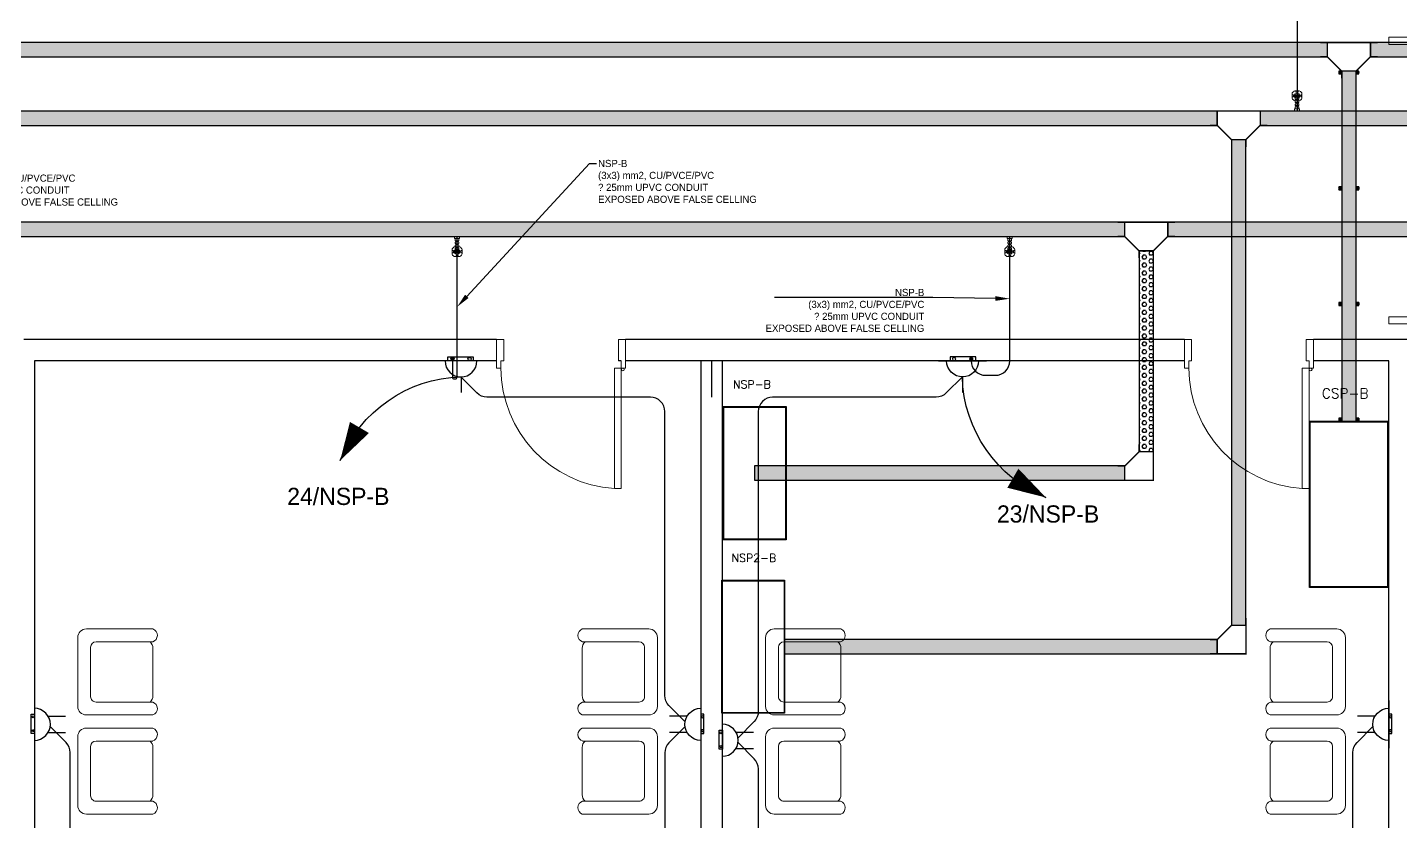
# Model space of a CAD drawing. Extents: x -1451 to 148, y -12854 to 856.
# Drawn here: x 55.83 to 65.41, y 352.51 to 358.05 of the extents above; entities that cross this region are included whole.
import ezdxf
from ezdxf import colors
from ezdxf.entities.mleader import LeaderData, LeaderLine
from ezdxf.enums import TextEntityAlignment as Align
from ezdxf.math import Vec2, Vec3

# ---------------------------------------------------------------- set-up
doc = ezdxf.new("R2010")
doc.units = 0
doc.header["$LTSCALE"] = 0.15
doc.linetypes.add('CONTINOUS', pattern=[0])
doc.layers.get('0').update_dxf_attribs({"color": 252})
for name, color, linetype in [('0 BDH', 252, 'Continuous'), ('0 NORMAL WIRING', 252, 'Continuous'), ('0 sockets', 252, 'Continuous'), ('0 TEXTT', 4, 'Continuous'), ('0 TRATS', 252, 'Continuous'), ('0 WIRING 3', 4, 'Continuous'), ('AUTOINCR', 7, 'Continuous'), ('CIRCUIT_PRO_LAYER', 7, 'Continuous'), ('CPTOOLS-TRAY', 1, 'Continuous'), ('E-SOCK', 2, 'Continuous'), ('sarray', 7, 'Continuous'), ('TEXT', 3, 'Continuous')]:
    doc.layers.add(name, color=color, linetype=linetype)
for name, color, linetype, lineweight in [('0 LEGEND', 140, 'Continuous', 0), ('DOOR', 252, 'Continuous', 20), ('EL-PULL BOX-50', 3, 'Continuous', 0), ('FUR', 252, 'Continuous', 9), ('TMG-LC-ACCEORISE', 1, 'Continuous', 0), ('wall', 252, 'Continuous', 30)]:
    doc.layers.add(name, color=color, linetype=linetype, lineweight=lineweight)
doc.styles.add('ROMAND', font='ROMAND.SHX')

# ---------------------------------------------------------------- blocks, each defined once
blk = doc.blocks.new('ARCH')
at = {"layer": 'DOOR'}
for points in [[(65.525, 357.9536), (65.525, 357.9836), (65.325, 357.9836), (65.325, 357.9336), (65.475, 357.9336), (65.475, 357.9536)], [(65.525, 356.0136), (65.525, 355.9836), (65.325, 355.9836), (65.325, 356.0336), (65.475, 356.0336), (65.475, 356.0136)], [(59.13, 355.675), (59.1, 355.675), (59.1, 355.875), (59.15, 355.875), (59.15, 355.725), (59.13, 355.725)], [(59.97, 355.675), (60, 355.675), (60, 355.875), (59.95, 355.875), (59.95, 355.725), (59.97, 355.725)], [(63.93, 355.675), (63.9, 355.675), (63.9, 355.875), (63.95, 355.875), (63.95, 355.725), (63.93, 355.725)], [(64.77, 355.675), (64.8, 355.675), (64.8, 355.875), (64.75, 355.875), (64.75, 355.725), (64.77, 355.725)], [(59.97, 355.675), (59.97, 354.835), (59.9217, 354.835), (59.9217, 355.675)], [(64.77, 355.675), (64.77, 354.835), (64.7217, 354.835), (64.7217, 355.675)]]:
    blk.add_lwpolyline(points, close=True, dxfattribs=at)
for centre in [(59.98, 355.665), (64.78, 355.665)]:
    blk.add_circle(centre, 0.01, dxfattribs=at)
for centre in [(59.9749, 355.6783), (64.7749, 355.6783)]:
    blk.add_arc(centre, 0.8449, 180.22177, 266.38894, dxfattribs=at)
at = {"layer": 'FUR'}
for p, q in [((56.7024, 353.855), (56.2374, 353.855)), ((59.6976, 353.855), (60.1626, 353.855)), ((61.5024, 353.855), (61.0374, 353.855)), ((64.4976, 353.855), (64.9626, 353.855)), ((56.1774, 353.795), (56.1774, 353.315)), ((56.7003, 353.765), (56.3049, 353.765)), ((59.6997, 353.765), (60.0951, 353.765)), ((60.2226, 353.795), (60.2226, 353.315)), ((60.9774, 353.795), (60.9774, 353.315)), ((61.5003, 353.765), (61.1049, 353.765)), ((64.4997, 353.765), (64.8951, 353.765)), ((65.0226, 353.795), (65.0226, 353.315)), ((56.2674, 353.7275), (56.2674, 353.3825)), ((56.7024, 353.39), (56.7024, 353.72)), ((59.6976, 353.39), (59.6976, 353.72)), ((60.1326, 353.7275), (60.1326, 353.3825)), ((61.0674, 353.7275), (61.0674, 353.3825)), ((61.5024, 353.39), (61.5024, 353.72)), ((64.4976, 353.39), (64.4976, 353.72)), ((64.9326, 353.7275), (64.9326, 353.3825)), ((56.3049, 353.345), (56.7003, 353.345)), ((60.0951, 353.345), (59.6997, 353.345)), ((61.1049, 353.345), (61.5003, 353.345)), ((64.8951, 353.345), (64.4997, 353.345)), ((56.2374, 353.255), (56.7024, 353.255)), ((56.7024, 353.1632), (56.2374, 353.1632)), ((60.1626, 353.255), (59.6976, 353.255)), ((59.6976, 353.1632), (60.1626, 353.1632)), ((61.0374, 353.255), (61.5024, 353.255)), ((61.5024, 353.1632), (61.0374, 353.1632)), ((64.9626, 353.255), (64.4976, 353.255)), ((64.4976, 353.1632), (64.9626, 353.1632)), ((56.1774, 353.1032), (56.1774, 352.6232)), ((56.7003, 353.0732), (56.3049, 353.0732)), ((59.6997, 353.0732), (60.0951, 353.0732)), ((60.2226, 353.1032), (60.2226, 352.6232)), ((60.9774, 353.1032), (60.9774, 352.6232)), ((61.5003, 353.0732), (61.1049, 353.0732)), ((64.4997, 353.0732), (64.8951, 353.0732)), ((65.0226, 353.1032), (65.0226, 352.6232)), ((56.2674, 353.0357), (56.2674, 352.6907)), ((56.7024, 352.6982), (56.7024, 353.0282)), ((59.6976, 352.6982), (59.6976, 353.0282)), ((60.1326, 353.0357), (60.1326, 352.6907)), ((61.0674, 353.0357), (61.0674, 352.6907)), ((61.5024, 352.6982), (61.5024, 353.0282)), ((64.4976, 352.6982), (64.4976, 353.0282)), ((64.9326, 353.0357), (64.9326, 352.6907)), ((56.3049, 352.6532), (56.7003, 352.6532)), ((60.0951, 352.6532), (59.6997, 352.6532)), ((61.1049, 352.6532), (61.5003, 352.6532)), ((64.8951, 352.6532), (64.4997, 352.6532)), ((56.2374, 352.5632), (56.7024, 352.5632)), ((60.1626, 352.5632), (59.6976, 352.5632)), ((61.0374, 352.5632), (61.5024, 352.5632)), ((64.9626, 352.5632), (64.4976, 352.5632))]:
    blk.add_line(p, q, dxfattribs=at)
for centre, major_axis, start_param, end_param in [((56.2374, 353.795), (0.0424, 0.0424), 0.785398, 2.356194), ((56.6848, 353.8104), (-0.0339, 0.0339), 2.685296, 5.122584), ((61.0374, 353.795), (0.0424, 0.0424), 0.785398, 2.356194), ((61.4848, 353.8104), (-0.0339, 0.0339), 2.685296, 5.122584), ((56.3049, 353.7275), (-0.0265, 0.0265), -0.785398, 0.785398), ((56.6424, 353.72), (-0.0424, 0.0424), 3.926991, 4.775053), ((61.1049, 353.7275), (-0.0265, 0.0265), -0.785398, 0.785398), ((61.4424, 353.72), (-0.0424, 0.0424), 3.926991, 4.775053), ((56.3049, 353.3825), (0.0265, 0.0265), 2.356194, 3.926991), ((56.6424, 353.39), (0.0424, 0.0424), 4.649725, 5.497787), ((61.1049, 353.3825), (0.0265, 0.0265), 2.356194, 3.926991), ((61.4424, 353.39), (0.0424, 0.0424), 4.649725, 5.497787), ((56.2374, 353.315), (-0.0424, 0.0424), 0.785398, 2.356194), ((56.6848, 353.2996), (0.0339, 0.0339), 4.302194, 6.739482), ((61.0374, 353.315), (-0.0424, 0.0424), 0.785398, 2.356194), ((61.4848, 353.2996), (0.0339, 0.0339), 4.302194, 6.739482), ((56.2374, 353.1032), (0.0424, 0.0424), 0.785398, 2.356194), ((56.6848, 353.1186), (-0.0339, 0.0339), 2.685296, 5.122584), ((61.0374, 353.1032), (0.0424, 0.0424), 0.785398, 2.356194), ((61.4848, 353.1186), (-0.0339, 0.0339), 2.685296, 5.122584), ((56.3049, 353.0357), (-0.0265, 0.0265), -0.785398, 0.785398), ((56.6424, 353.0282), (-0.0424, 0.0424), 3.926991, 4.775053), ((61.1049, 353.0357), (-0.0265, 0.0265), -0.785398, 0.785398), ((61.4424, 353.0282), (-0.0424, 0.0424), 3.926991, 4.775053), ((56.3049, 352.6907), (0.0265, 0.0265), 2.356194, 3.926991), ((56.6424, 352.6982), (0.0424, 0.0424), 4.649725, 5.497787), ((61.1049, 352.6907), (0.0265, 0.0265), 2.356194, 3.926991), ((61.4424, 352.6982), (0.0424, 0.0424), 4.649725, 5.497787), ((56.2374, 352.6232), (-0.0424, 0.0424), 0.785398, 2.356194), ((56.6848, 352.6078), (0.0339, 0.0339), 4.302194, 6.739482), ((61.0374, 352.6232), (-0.0424, 0.0424), 0.785398, 2.356194), ((61.4848, 352.6078), (0.0339, 0.0339), 4.302194, 6.739482)]:
    blk.add_ellipse(centre, major_axis=major_axis, ratio=1, start_param=start_param, end_param=end_param, dxfattribs=at)
at = {"layer": 'FUR', "extrusion": (0, 0, -1)}
for centre, major_axis, start_param, end_param in [((59.7152, 353.8104), (0.0339, 0.0339), 2.685296, 5.122584), ((60.1626, 353.795), (-0.0424, 0.0424), 0.785398, 2.356194), ((64.5152, 353.8104), (0.0339, 0.0339), 2.685296, 5.122584), ((64.9626, 353.795), (-0.0424, 0.0424), 0.785398, 2.356194), ((59.7576, 353.72), (0.0424, 0.0424), 3.926991, 4.775053), ((60.0951, 353.7275), (0.0265, 0.0265), -0.785398, 0.785398), ((64.5576, 353.72), (0.0424, 0.0424), 3.926991, 4.775053), ((64.8951, 353.7275), (0.0265, 0.0265), -0.785398, 0.785398), ((59.7576, 353.39), (-0.0424, 0.0424), 4.649725, 5.497787), ((60.0951, 353.3825), (-0.0265, 0.0265), 2.356194, 3.926991), ((64.5576, 353.39), (-0.0424, 0.0424), 4.649725, 5.497787), ((64.8951, 353.3825), (-0.0265, 0.0265), 2.356194, 3.926991), ((59.7152, 353.2996), (-0.0339, 0.0339), 4.302194, 6.739482), ((60.1626, 353.315), (0.0424, 0.0424), 0.785398, 2.356194), ((64.5152, 353.2996), (-0.0339, 0.0339), 4.302194, 6.739482), ((64.9626, 353.315), (0.0424, 0.0424), 0.785398, 2.356194), ((59.7152, 353.1186), (0.0339, 0.0339), 2.685296, 5.122584), ((60.1626, 353.1032), (-0.0424, 0.0424), 0.785398, 2.356194), ((64.5152, 353.1186), (0.0339, 0.0339), 2.685296, 5.122584), ((64.9626, 353.1032), (-0.0424, 0.0424), 0.785398, 2.356194), ((59.7576, 353.0282), (0.0424, 0.0424), 3.926991, 4.775053), ((60.0951, 353.0357), (0.0265, 0.0265), -0.785398, 0.785398), ((64.5576, 353.0282), (0.0424, 0.0424), 3.926991, 4.775053), ((64.8951, 353.0357), (0.0265, 0.0265), -0.785398, 0.785398), ((59.7576, 352.6982), (-0.0424, 0.0424), 4.649725, 5.497787), ((60.0951, 352.6907), (-0.0265, 0.0265), 2.356194, 3.926991), ((64.5576, 352.6982), (-0.0424, 0.0424), 4.649725, 5.497787), ((64.8951, 352.6907), (-0.0265, 0.0265), 2.356194, 3.926991), ((59.7152, 352.6078), (-0.0339, 0.0339), 4.302194, 6.739482), ((60.1626, 352.6232), (0.0424, 0.0424), 0.785398, 2.356194), ((64.5152, 352.6078), (-0.0339, 0.0339), 4.302194, 6.739482), ((64.9626, 352.6232), (0.0424, 0.0424), 0.785398, 2.356194)]:
    blk.add_ellipse(centre, major_axis=major_axis, ratio=1, start_param=start_param, end_param=end_param, dxfattribs=at)
at = {"layer": 'wall'}
for p, q in [((59.1, 355.875), (55.8, 355.875)), ((63.9, 355.875), (60, 355.875)), ((65.325, 355.875), (64.8, 355.875)), ((72.2502, 355.875), (65.325, 355.875)), ((59.1, 355.725), (55.875, 355.725)), ((55.875, 355.725), (55.875, 348.675)), ((59.97, 355.725), (59.95, 355.725)), ((60.525, 355.725), (60, 355.725)), ((60.525, 355.725), (60.525, 348.675)), ((60.675, 355.725), (60.675, 348.675)), ((63.9, 355.725), (60.675, 355.725)), ((65.325, 355.725), (64.8, 355.725)), ((65.325, 348.675), (65.325, 355.725)), ((55.875, 355.125), (55.875, 348.675))]:
    blk.add_line(p, q, dxfattribs=at)
blk = doc.blocks.new('s')
at = {"layer": '0 BDH', "linetype": 'ByBlock'}
h = blk.add_hatch(dxfattribs=at)
h.set_pattern_fill('ANGLE', color=2)
h.set_pattern_definition([(0, (-147.759, -393.318), (0, 6.985), [5.08, -1.905]), (90, (-147.759, -393.318), (-6.985, 4e-16), [5.08, -1.905])])
h.paths.add_polyline_path([(0.073, 0.002, 1), (0.054, 0.002, 1)])
at = {"layer": '0 BDH', "color": 6, "linetype": 'ByBlock'}
blk.add_lwpolyline([(-0.089, 0.015), (0.089, 0.015), (0.089, -0.015), (-0.089, -0.015)], close=True, dxfattribs=at)
for centre in [(-0.064, 0.002), (0.064, 0.002)]:
    blk.add_circle(centre, 0.00918, dxfattribs=at)
blk = doc.blocks.new('*U277')
at = {"layer": 'E-SOCK'}
for p, q in [((-0.077, -0.021), (-0.077, 0.142)), ((0.077, -0.021), (0.077, 0.142)), ((-0.223, -0.149), (0.223, -0.149))]:
    blk.add_line(p, q, dxfattribs=at)
blk.add_arc((0, -0.149), 0.149, 0, 180, dxfattribs=at)
at = {"layer": '0 BDH', "color": 6, "linetype": 'ByBlock'}
blk.add_blockref('s', (-0.005, -0.163), dxfattribs=at)
blk = doc.blocks.new('*U293')
at = {"linetype": 'ByBlock'}
h = blk.add_hatch(dxfattribs=at)
h.set_pattern_fill('ANGLE', color=2)
h.set_pattern_definition([(0, (-301.6926, 2.516), (0, 6.985), [5.08, -1.905]), (90, (-301.6926, 2.516), (-6.985, 4e-16), [5.08, -1.905])])
h.paths.add_polyline_path([(87, -25, 1), (127, -25, 1)])
at = {"color": 6, "linetype": 'ByBlock'}
blk.add_lwpolyline([(-154, 0), (164, 0), (164, -52), (-154, -52)], close=True, dxfattribs=at)
for centre in [(-107, -25), (107, -25)]:
    blk.add_circle(centre, 20.1, dxfattribs=at)
at = {"layer": 'E-SOCK'}
for p, q in [((0, 200), (0, 395)), ((-300, 0), (300, 0))]:
    blk.add_line(p, q, dxfattribs=at)
blk.add_arc((0, 0), 200, 0, 180, dxfattribs=at)
blk = doc.blocks.new('*U64')
at = {"transparency": 33554687}
blk.add_line((-558.4, 70.7), (-626.2, 129.6), dxfattribs=at)
blk.add_lwpolyline([(-626.2, 129.6, 0, 96, 0), (-492.9, 30.1, 96, 96, 0)], format="xyseb", dxfattribs=at)
at = {"ltscale": 0.2, "transparency": 33554687}
blk.add_arc((-214.3, 542.2), 583, 225.05092, 291.56782, dxfattribs=at)
blk = doc.blocks.new('N')
at = {"layer": 'TEXT', "transparency": 33554687, "xscale": -0.0016, "yscale": 0.0016, "zscale": 0.0016, "rotation": 68.01807446485657}
blk.add_blockref('*U64', (0, 0), dxfattribs=at)
blk = doc.blocks.new('PANELS')
at = {"layer": '0 BDH', "color": 3, "linetype": 'ByBlock'}
for points in [[(-0.549, 1.161), (0.549, 1.161), (0.549, -1.161), (-0.549, -1.161)], [(-0.539, 1.151), (0.539, 1.151), (0.539, -1.151), (-0.539, -1.151)]]:
    blk.add_lwpolyline(points, close=True, dxfattribs=at)
at = {"layer": '0 BDH', "color": 6, "linetype": 'ByBlock', "style": 'ROMAND'}
blk.add_attdef('NSP-B', (-0.377, 1.479), '', height=0.14, dxfattribs=at)
blk = doc.blocks.new('*U198')
at = {"color": 0, "const_width": 0.01}
for points in [[(-0.05, 0.15), (-0.05, 0.2)], [(0.05, 0.15), (0.05, 0.2)], [(-0.15, 0.05), (-0.2, 0.05)], [(0.2, 0.05), (0.15, 0.05)], [(-0.15, -0.05), (-0.2, -0.05)], [(0.2, -0.05), (0.15, -0.05)]]:
    blk.add_lwpolyline(points, dxfattribs=at)
at = {"layer": 'CIRCUIT_PRO_LAYER', "color": 0, "const_width": 0.01}
blk.add_lwpolyline([(-0.15, -0.05), (-0.15, 0.05), (-0.05, 0.15), (0.05, 0.15), (0.15, 0.05), (0.15, -0.05)], close=True, dxfattribs=at)
blk = doc.blocks.new('*U204')
at = {"layer": 'CPTOOLS-TRAY'}
h = blk.add_hatch(dxfattribs=at)
h.set_pattern_fill('HEX', color=0, scale=0.005)
h.paths.add_polyline_path([(0.05, 29.2286), (-0.05, 29.2286), (-0.05, 0), (0.05, 0)])
at = {"layer": 'CPTOOLS-TRAY', "color": 0}
blk.add_lwpolyline([(0.05, 29.2286), (-0.05, 29.2286), (-0.05, 0), (0.05, 0)], close=True, dxfattribs=at)
blk = doc.blocks.new('*U205')
at = {"layer": 'CPTOOLS-TRAY'}
h = blk.add_hatch(dxfattribs=at)
h.set_pattern_fill('HEX', color=0, scale=0.005)
h.paths.add_polyline_path([(0.05, 2.4424), (-0.05, 2.4424), (-0.05, 0), (0.05, 0)])
at = {"layer": 'CPTOOLS-TRAY', "color": 0}
blk.add_lwpolyline([(0.05, 2.4424), (-0.05, 2.4424), (-0.05, 0), (0.05, 0)], close=True, dxfattribs=at)
blk = doc.blocks.new('*U211')
at = {"layer": 'CPTOOLS-TRAY'}
h = blk.add_hatch(dxfattribs=at)
h.set_pattern_fill('HEX', color=0, scale=0.005)
h.paths.add_polyline_path([(0.05, 20.6256), (-0.05, 20.6256), (-0.05, 0), (0.05, 0)])
at = {"layer": 'CPTOOLS-TRAY', "color": 0}
blk.add_lwpolyline([(0.05, 20.6256), (-0.05, 20.6256), (-0.05, 0), (0.05, 0)], close=True, dxfattribs=at)
blk = doc.blocks.new('K7X7X1U5B4')
at = {"layer": '0 TRATS', "color": 0, "linetype": 'ByBlock'}
for name, p, rotation in [('*U198', (65.0472, 357.8975), 180), ('*U211', (44.2716, 357.8975), 270), ('*U204', (94.4258, 357.8975), 90), ('*U205', (65.0472, 357.7475), 180)]:
    blk.add_blockref(name, p, dxfattribs=dict(at, rotation=rotation))
blk = doc.blocks.new('SUPPORT')
at = {"layer": 'CIRCUIT_PRO_LAYER'}
h = blk.add_hatch(dxfattribs=at)
h.set_pattern_fill('ANSI31', color=6, scale=0.0066667)
h.paths.add_polyline_path([(0.5, -0.5), (0.5, 0.5), (-0.5, 0.5), (-0.5, -0.5)])
at = {"layer": 'CIRCUIT_PRO_LAYER', "color": 6}
blk.add_lwpolyline([(-0.5, -0.5), (0.5, -0.5), (0.5, 0.5), (-0.5, 0.5)], close=True, dxfattribs=at)
blk = doc.blocks.new('*U215')
at = {"layer": '0 TRATS', "color": 6, "linetype": 'ByBlock', "xscale": 0.02, "yscale": 0.02, "zscale": 0.02}
blk.add_blockref('SUPPORT', (0, 0), dxfattribs=at)
blk = doc.blocks.new('*U216')
at = {"layer": 'sarray', "color": 0, "linetype": 'ByBlock', "lineweight": -2, "transparency": 16777216}
for p in [(0, 0.12), (0.8075, 0.12), (1.6149, 0.12), (2.4224, 0.12), (0, 0), (0.8075, 0), (1.6149, 0), (2.4224, 0)]:
    blk.add_blockref('*U215', p, dxfattribs=at)
blk = doc.blocks.new('*U199')
at = {"color": 0, "const_width": 0.01}
for points in [[(-0.05, 0.15), (-0.05, 0.2)], [(0.05, 0.15), (0.05, 0.2)], [(0.2, 0.05), (0.15, 0.05)], [(0.2, -0.05), (0.15, -0.05)]]:
    blk.add_lwpolyline(points, dxfattribs=at)
at = {"layer": 'CIRCUIT_PRO_LAYER', "color": 0, "const_width": 0.01}
blk.add_lwpolyline([(-0.05, -0.05), (-0.05, 0.15), (0.05, 0.15), (0.15, 0.05), (0.15, -0.05)], close=True, dxfattribs=at)
blk = doc.blocks.new('*U238')
at = {"layer": 'CPTOOLS-TRAY'}
h = blk.add_hatch(dxfattribs=at)
h.set_pattern_fill('HEX', color=0, scale=0.005)
h.paths.add_polyline_path([(0.05, 29.9973), (-0.05, 29.9973), (-0.05, 0), (0.05, 0)])
at = {"layer": 'CPTOOLS-TRAY', "color": 0}
blk.add_lwpolyline([(0.05, 29.9973), (-0.05, 29.9973), (-0.05, 0), (0.05, 0)], close=True, dxfattribs=at)
blk = doc.blocks.new('*U245')
at = {"layer": 'CPTOOLS-TRAY'}
h = blk.add_hatch(dxfattribs=at)
h.set_pattern_fill('HEX', color=0, scale=0.005)
h.paths.add_polyline_path([(0.05, 19.073), (-0.05, 19.073), (-0.05, 0), (0.05, 0)])
at = {"layer": 'CPTOOLS-TRAY', "color": 0}
blk.add_lwpolyline([(0.05, 19.073), (-0.05, 19.073), (-0.05, 0), (0.05, 0)], close=True, dxfattribs=at)
blk = doc.blocks.new('*U246')
at = {"layer": 'CPTOOLS-TRAY'}
h = blk.add_hatch(dxfattribs=at)
h.set_pattern_fill('HEX', color=0, scale=0.005)
h.paths.add_polyline_path([(0.05, 3.3877), (-0.05, 3.3877), (-0.05, 0), (0.05, 0)])
at = {"layer": 'CPTOOLS-TRAY', "color": 0}
blk.add_lwpolyline([(0.05, 3.3877), (-0.05, 3.3877), (-0.05, 0), (0.05, 0)], close=True, dxfattribs=at)
blk = doc.blocks.new('*U247')
at = {"layer": 'CPTOOLS-TRAY'}
h = blk.add_hatch(dxfattribs=at)
h.set_pattern_fill('HEX', color=0, scale=0.005)
h.paths.add_polyline_path([(0.05, 3.0185), (-0.05, 3.0185), (-0.05, 0), (0.05, 0)])
at = {"layer": 'CPTOOLS-TRAY', "color": 0}
blk.add_lwpolyline([(0.05, 3.0185), (-0.05, 3.0185), (-0.05, 0), (0.05, 0)], close=True, dxfattribs=at)
blk = doc.blocks.new('C5A2A8X4T8')
at = {"layer": '0 TRATS', "color": 0, "linetype": 'ByBlock'}
for name, p, rotation in [('*U198', (64.2785, 357.4188), 180), ('*U245', (45.0555, 357.4188), 270), ('*U238', (94.4258, 357.4188), 90), ('*U246', (64.2785, 357.2688), 180), ('*U199', (64.2785, 353.7311), 89.99999999999899), ('*U247', (64.1285, 353.7311), 89.99999999999893)]:
    blk.add_blockref(name, p, dxfattribs=dict(at, rotation=rotation))
blk = doc.blocks.new('*U257')
at = {"layer": 'CPTOOLS-TRAY'}
h = blk.add_hatch(dxfattribs=at)
h.set_pattern_fill('HEX', color=0, scale=0.005)
h.paths.add_polyline_path([(0.05, 30.6426), (-0.05, 30.6426), (-0.05, 0), (0.05, 0)])
at = {"layer": 'CPTOOLS-TRAY', "color": 0}
blk.add_lwpolyline([(0.05, 30.6426), (-0.05, 30.6426), (-0.05, 0), (0.05, 0)], close=True, dxfattribs=at)
blk = doc.blocks.new('*U265')
at = {"layer": 'CPTOOLS-TRAY'}
h = blk.add_hatch(dxfattribs=at)
h.set_pattern_fill('HEX', color=0, scale=0.005)
h.paths.add_polyline_path([(0.05, 18.0354), (-0.05, 18.0354), (-0.05, 0), (0.05, 0)])
at = {"layer": 'CPTOOLS-TRAY', "color": 0}
blk.add_lwpolyline([(0.05, 18.0354), (-0.05, 18.0354), (-0.05, 0), (0.05, 0)], close=True, dxfattribs=at)
blk = doc.blocks.new('*U266')
at = {"layer": 'CPTOOLS-TRAY'}
h = blk.add_hatch(dxfattribs=at)
h.set_pattern_fill('HEX', color=0, scale=0.005)
h.paths.add_polyline_path([(0.05, 1.4015), (-0.05, 1.4015), (-0.05, 0), (0.05, 0)])
at = {"layer": 'CPTOOLS-TRAY', "color": 0}
blk.add_lwpolyline([(0.05, 1.4015), (-0.05, 1.4015), (-0.05, 0), (0.05, 0)], close=True, dxfattribs=at)
blk = doc.blocks.new('*U267')
at = {"layer": 'CPTOOLS-TRAY'}
h = blk.add_hatch(dxfattribs=at)
h.set_pattern_fill('HEX', color=0, scale=0.005)
h.paths.add_polyline_path([(0.05, 2.5826), (-0.05, 2.5826), (-0.05, 0), (0.05, 0)])
at = {"layer": 'CPTOOLS-TRAY', "color": 0}
blk.add_lwpolyline([(0.05, 2.5826), (-0.05, 2.5826), (-0.05, 0), (0.05, 0)], close=True, dxfattribs=at)
blk = doc.blocks.new('W2J0O4G0K3')
at = {"layer": '0 TRATS', "color": 0, "linetype": 'ByBlock'}
for name, p, rotation in [('*U265', (45.4477, 356.6437), 270), ('*U198', (63.6331, 356.6437), 180), ('*U257', (94.4258, 356.6437), 90), ('*U266', (63.6331, 356.4937), 180), ('*U199', (63.6331, 354.9422), 90), ('*U267', (60.9005, 354.9422), 270)]:
    blk.add_blockref(name, p, dxfattribs=dict(at, rotation=rotation))
blk = doc.blocks.new('JUNCTION BOX 2')
at = {"layer": 'TMG-LC-ACCEORISE', "color": 1, "ltscale": 0.4}
blk.add_lwpolyline([(-27, -85), (27, -85, 0.198912), (40, -79), (54, -66, 0.198912), (59, -53), (59, 2, 0.198912), (54, 15), (40, 28, 0.198912), (27, 34), (-27, 34, 0.198912), (-40, 28), (-54, 15, 0.198912), (-60, 2), (-60, -25), (-60, -53, 0.198912), (-54, -66), (-40, -79, 0.198912)], format="xyb", close=True, dxfattribs=at)
for points in [[(-14, 34), (12, 34), (12, 20), (-14, 20)], [(-60, -12), (-60, -39), (-45, -39), (-45, -12)], [(-14, -85), (12, -85), (12, -71), (-14, -71)], [(59, -12), (59, -39), (45, -39), (45, -12)]]:
    blk.add_lwpolyline(points, close=True, dxfattribs=at)
at = {"layer": 'TMG-LC-ACCEORISE', "color": 1}
for points in [[(0, 7), (0, -58)], [(-32, -25), (32, -25)]]:
    blk.add_lwpolyline(points, dxfattribs=at)
blk.add_circle((0, -25), 32.2, dxfattribs=at)
blk = doc.blocks.new('EMT CON. ADAPTER')
at = {"linetype": 'CONTINOUS'}
for points in [[(-60, 25), (-60, -25), (-30, -25), (-30, 25)], [(0, 35), (-30, 35), (-30, -35), (0, -35)]]:
    blk.add_lwpolyline(points, close=True, dxfattribs=at)
blk = doc.blocks.new('WERG')
at = {"layer": '0 LEGEND', "color": 1, "ltscale": 0.05}
for p, q in [((-43, 16), (-43, -16)), ((-27, 26), (-33, 26)), ((-17, 17), (0, 17)), ((-17, -16), (-17, 16)), ((-33, -26), (-27, -26)), ((-17, -17), (0, -17))]:
    blk.add_line(p, q, dxfattribs=at)
for centre, start, end in [((-33, 16), 90.0002, 180.0002), ((-27, 16), 0.0002, 90.0002), ((-33, -16), 180.0002, 270.0002), ((-27, -16), 270.0002, 0.0002)]:
    blk.add_arc(centre, 10, start, end, dxfattribs=at)
blk = doc.blocks.new('*U304')
at = {"layer": '0 LEGEND', "ltscale": 0.05}
for p in [(-189, 0), (-146, 0), (-103, 0), (-60, 0)]:
    blk.add_blockref('WERG', p, dxfattribs=at)
at = {"layer": '0 LEGEND', "ltscale": 0.05, "xscale": -1, "rotation": 180}
blk.add_blockref('EMT CON. ADAPTER', (0, 0), dxfattribs=at)
blk = doc.blocks.new('DD')
at = {"layer": 'EL-PULL BOX-50', "extrusion": (-3.54521e-15, -0.013854, 0.999904), "xscale": -0.002311763713811701, "yscale": 0.002311763713811701, "zscale": 0.002311763713811699, "rotation": 180}
blk.add_blockref('JUNCTION BOX 2', (0, 0.367, -0.001), dxfattribs=at)
at = {"layer": 'EL-PULL BOX-50', "xscale": -0.001964999156739888, "yscale": 0.001964999156739888, "zscale": 0.001964999156739888, "rotation": 90}
blk.add_blockref('*U304', (0, 0), dxfattribs=at)

msp = doc.modelspace()

# ---------------------------------------------------------------- linework, layer by layer
at = {"layer": '0 NORMAL WIRING', "color": 3}
for points in [[(60.4151, 353.2077), (60.303, 353.3199, -0.198912), (60.2737, 353.3906), (60.2737, 355.3722, 0.414214), (60.1737, 355.4722), (59.0328, 355.4722, -0.198912), (58.9621, 355.5015), (58.85, 355.6136)], [(62.35, 355.6136), (62.2379, 355.5015, -0.198912), (62.1672, 355.4722), (61.0263, 355.4722, 0.414214), (60.9263, 355.3722), (60.9263, 353.2792, -0.198912), (60.897, 353.2085), (60.7849, 353.0963)], [(55.9849, 351.8673), (56.0957, 351.9782, 0.198912), (56.125, 352.0489), (56.125, 352.9921, 0.198912), (56.0957, 353.0628), (55.9852, 353.1733)], [(60.4148, 353.1733), (60.3027, 353.0612, 0.198995), (60.2734, 352.9905), (60.2737, 352.0502, 0.19883), (60.303, 351.9795), (60.4151, 351.8673)], [(65.2151, 351.8673), (65.1043, 351.9782, -0.198912), (65.075, 352.0489), (65.075, 352.9921, -0.198912), (65.1043, 353.0628), (65.2148, 353.1733)], [(60.7849, 351.756), (60.897, 351.8681, 0.19883), (60.9263, 351.9388), (60.9266, 352.8791, 0.198995), (60.8973, 352.9498), (60.7852, 353.062)]]:
    msp.add_lwpolyline(points, format="xyb", dxfattribs=at)
at = {"layer": '0 sockets', "color": 3}
for p, q in [((60.675, 355.725), (60.525, 355.725)), ((60.6, 355.725), (60.6, 355.4724))]:
    msp.add_line(p, q, dxfattribs=at)
at = {"layer": '0 sockets', "color": 4, "linetype": 'ByBlock'}
msp.add_lwpolyline([(65.3544, 366.0679), (64.7858, 366.0679, 0.414214), (64.6858, 365.9679), (64.6858, 357.4688)], format="xyb", dxfattribs=at)
at = {"layer": '0 sockets', "color": 1, "linetype": 'ByBlock'}
for points in [[(58.792, 355.7387), (58.792, 355.611, 0.414214), (58.803, 355.6), (58.8133, 355.6, 0.414214), (58.8243, 355.611), (58.8243, 356.5937)], [(62.4116, 355.7499), (62.4116, 355.725, 0.414214), (62.5116, 355.625), (62.5807, 355.625, 0.414214), (62.6807, 355.725), (62.6807, 356.5937)]]:
    msp.add_lwpolyline(points, format="xyb", dxfattribs=at)

# ---------------------------------------------------------------- block references
at = {"layer": '0 BDH', "color": 6, "linetype": 'ByBlock'}
for p, rotation in [((58.85, 355.6136), 134.9999999999897), ((62.3499, 355.6136), 224.9999999999843)]:
    msp.add_blockref('N', p, dxfattribs=dict(at, rotation=rotation))
at = {"layer": '0 BDH', "color": 6, "linetype": 'ByBlock', "xscale": 0.4, "yscale": 0.4, "zscale": 0.4}
msp.add_blockref('PANELS', (60.9005, 354.9422), dxfattribs=at).add_auto_attribs({'NSP-B': 'NSP-B'})
at = {"layer": '0 BDH', "color": 6, "linetype": 'ByBlock'}
ref = msp.add_blockref('PANELS', (65.0472, 354.7243), dxfattribs=dict(at, xscale=0.5, yscale=0.5, zscale=0.5))
ref.add_attrib('NSP-B', 'CSP-B', (64.8588, 355.4638), dxfattribs={"color": 4, "linetype": 'ByBlock', "height": 0.06979, "style": 'ROMAND'})
ref = msp.add_blockref('PANELS', (60.8905, 353.7311), dxfattribs=dict(at, xscale=0.4, yscale=0.4, zscale=0.4))
ref.add_attrib('NSP-B', 'NSP2-B', (60.7399, 354.3227), dxfattribs={"color": 2, "linetype": 'ByBlock', "height": 0.05583, "style": 'ROMAND'})
at = {"layer": '0 sockets', "color": 3}
msp.add_blockref('ARCH', (0, 0), dxfattribs=at)
for name, p, xscale, yscale, zscale, rotation in [('*U293', (58.8518, 355.725), 0.0005570000000000001, 0.0005570000000000001, 0.0005570000000000001, 180), ('*U293', (62.3518, 355.725), -0.0005570000000000001, 0.0005570000000000001, 0.0005570000000000001, 180), ('*U277', (55.9864, 353.1895), 0.75, 0.75, 0.75, 270), ('*U277', (60.4136, 353.1895), -0.75, 0.75, 0.75, 89.99999999999633), ('*U277', (65.2136, 353.1895), -0.75, 0.75, 0.75, 90), ('*U277', (60.7864, 353.0781), 0.75, 0.75, 0.75, 270.0000000000037)]:
    msp.add_blockref(name, p, dxfattribs=dict(at, xscale=xscale, yscale=yscale, zscale=zscale, rotation=rotation))
at = {"layer": '0 TRATS', "color": 1, "linetype": 'ByBlock'}
msp.add_blockref('W2J0O4G0K3', (0, 0), dxfattribs=at)
at = {"layer": '0 TRATS', "color": 4, "linetype": 'ByBlock'}
msp.add_blockref('C5A2A8X4T8', (0, 0), dxfattribs=at)
at = {"layer": '0 TRATS', "color": 6, "linetype": 'ByBlock'}
msp.add_blockref('K7X7X1U5B4', (0, 0), dxfattribs=at)
at = {"layer": '0 WIRING 3', "color": 6, "linetype": 'ByBlock', "xscale": 0.25, "yscale": 0.25, "zscale": 0.25}
msp.add_blockref('DD', (64.6858, 357.4688), dxfattribs=at)
at = {"layer": '0 WIRING 3', "color": 6, "linetype": 'ByBlock', "xscale": 0.25, "yscale": 0.25, "zscale": 0.25, "rotation": 180}
for p in [(58.8243, 356.5938), (62.6807, 356.5938)]:
    msp.add_blockref('DD', p, dxfattribs=at)
at = {"layer": 'sarray', "color": 6, "linetype": 'ByBlock', "rotation": 90.00000000000001}
msp.add_blockref('*U216', (65.1072, 355.3151), dxfattribs=at)

# ---------------------------------------------------------------- texts
at = {"layer": 'AUTOINCR', "color": 1, "linetype": 'ByBlock'}
for s, p in [('24/NSP-B', (57.6389, 354.6841)), ('23/NSP-B', (62.5914, 354.5613))]:
    msp.add_text(s, height=0.12, dxfattribs=at).set_placement(p, align=Align.BOTTOM_LEFT)

# ---------------------------------------------------------------- leaders
at = {"layer": '0 TEXTT', "color": 1, "linetype": 'ByBlock'}
ml = msp.add_multileader_mtext('Standard', dxfattribs=at)
ml.set_content('NSP-B \\P(3x3) mm2, CU/PVCE/PVC\\P? 25mm UPVC CONDUIT\\PEXPOSED ABOVE FALSE CELLING', color=6)
ml.set_leader_properties(color=4)
ml.build(insert=Vec2(0, 0))
ml.multileader.update_dxf_attribs({"text_right_attachment_type": 6, "dogleg_length": 0.05, "arrow_head_size": 0.1})
ctx = ml.context
ctx.base_point, ctx.char_height, ctx.arrow_head_size, ctx.landing_gap_size = Vec3(55.3413, 357.0841), 0.05, 0.1, 0.01
ctx.right_attachment = 6
notes = []
notes.append((ctx, [(0, (1, 1, 0), (55.2913, 357.0841), (1, 0), 0.05, [(0, [(54.2479, 356.1406)], 0, [])])]))
ctx.mtext.insert, ctx.mtext.width, ctx.mtext.flow_direction = Vec3(55.3513, 357.1091), 6.216, 5
ml = msp.add_multileader_mtext('Standard', dxfattribs=at)
ml.set_content('NSP-B \\P(3x3) mm2, CU/PVCE/PVC\\P? 25mm UPVC CONDUIT\\PEXPOSED ABOVE FALSE CELLING', color=6)
ml.set_leader_properties(color=4)
ml.build(insert=Vec2(0, 0))
ml.multileader.update_dxf_attribs({"text_right_attachment_type": 6, "dogleg_length": 0.05, "arrow_head_size": 0.1})
ctx = ml.context
ctx.base_point, ctx.char_height, ctx.arrow_head_size, ctx.landing_gap_size = Vec3(59.7982, 357.1031), 0.05, 0.1, 0.01
ctx.right_attachment = 6
notes.append((ctx, [(0, (1, 1, 0), (59.7482, 357.1031), (1, 0), 0.05, [(0, [(58.8243, 356.1023)], 0, [])])]))
ctx.mtext.insert, ctx.mtext.width, ctx.mtext.flow_direction = Vec3(59.8082, 357.1281), 6.216, 5
ml = msp.add_multileader_mtext('Standard', dxfattribs=at)
ml.set_content('NSP-B \\P(3x3) mm2, CU/PVCE/PVC\\P? 25mm UPVC CONDUIT\\PEXPOSED ABOVE FALSE CELLING', color=6)
ml.set_leader_properties(color=4)
ml.build(insert=Vec2(0, 0))
ml.multileader.update_dxf_attribs({"text_right_attachment_type": 6, "dogleg_length": 0.05, "arrow_head_size": 0.1})
ctx = ml.context
ctx.base_point, ctx.char_height, ctx.arrow_head_size, ctx.landing_gap_size = Vec3(60.7414, 356.2031), 0.05, 0.1, 0.01
ctx.right_attachment, ctx.text_align_type = 6, 2
notes.append((ctx, [(0, (1, 1, 0), (62.1447, 356.1681), (-1, 0), 0.05, [(0, [(62.6807, 356.1593)], 0, [])])]))
ctx.mtext.insert, ctx.mtext.width, ctx.mtext.alignment, ctx.mtext.flow_direction = Vec3(62.0847, 356.2281), 6.216, 3, 5
for ctx, leaders in notes:
    for number, flags, end, landing, length, lines in leaders:
        leader = LeaderData()
        leader.index, (leader.has_last_leader_line, leader.has_dogleg_vector, leader.attachment_direction) = number, flags
        leader.last_leader_point, leader.dogleg_vector, leader.dogleg_length = Vec3(end), Vec3(landing), length
        for number, points, colour, breaks in lines:
            line = LeaderLine()
            line.index, line.vertices, line.color, line.breaks = number, Vec3.list(points), colors.encode_raw_color(colour), breaks
            leader.lines.append(line)
        ctx.leaders.append(leader)

doc.saveas('drawing.dxf')
